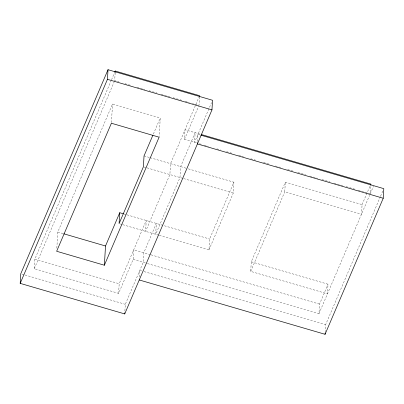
<?xml version="1.0" encoding="UTF-8"?>
<svg xmlns="http://www.w3.org/2000/svg" width="404" height="404" viewBox="0 0 404 404"><rect width="100%" height="100%" fill="white"/><g stroke="black" fill="none" stroke-linecap="round" stroke-linejoin="round"><path stroke-width="0.3" stroke-dasharray="2.02 1.52" d="M150.455 254.677L133.714 249.778L133.138 259.393L118.614 293.365L34.29 268.705L34.86 259.095L111.297 80.33M56.833 248.167L57.792 232.037L112.534 104.005L160.257 117.958L159.151 136.567M111.428 122.614L112.534 104.005M115.16 72.846L114.696 80.659L118.912 81.891M118.614 293.365L119.185 283.749L146.243 220.473L145.597 231.371L169.887 174.553L170.533 163.66L198.854 97.435M124.902 310.929L125.296 304.318L143.238 262.348L143.809 252.732L156.343 223.427L155.697 234.32L179.987 177.507L180.633 166.61L195.132 132.704L194.561 142.314L211.555 102.576M139.425 276.957L139.819 270.347L141.632 270.882M196.374 142.844L184.461 139.365L185.032 129.75L200.566 134.29M199.52 96.904L199.021 105.318L192.395 103.379M197.556 141.526L197.985 134.315L199.793 134.845M159.328 235.386L208.969 249.899L209.615 239.001L233.911 182.189L187.9 168.736M208.969 249.899L233.265 193.087L233.911 182.189M251.283 261.777L328.033 284.219L327.462 293.834L250.712 271.392L251.283 261.777L285.33 182.159L362.08 204.596L361.509 214.211L284.754 191.774L285.33 182.159M147.465 263.585L318.958 313.726L319.529 304.111L328.033 284.219M325.169 332.492L325.634 324.68L380.336 196.748M358.202 190.163L370.281 193.693L370.781 185.284M111.544 79.75L114.524 72.786M34.29 268.705L114.448 81.239M153.374 134.057L160.257 117.958M184.461 139.365L198.526 106.469M250.712 271.392L284.754 191.774M362.08 204.596L370.12 185.79M318.958 313.726L369.549 195.405M370.281 193.693L373.458 186.264M380.583 196.172L382.81 190.961M124.937 83.653L130.957 85.416M136.981 87.178L144.814 89.466M149.031 90.698L156.858 92.986M161.075 94.223L170.71 97.041M173.119 97.743L182.76 100.561M185.168 101.263L189.385 102.5M199.394 143.728L201.808 144.435M204.222 145.142L208.449 146.379M216.903 148.849L220.528 149.909M226.563 151.672L232.603 153.439M238.643 155.207L243.471 156.616M250.717 158.737L255.55 160.151M263.398 162.443L269.438 164.211M275.478 165.973L281.517 167.741M287.552 169.508L293.592 171.271M297.819 172.508L305.666 174.801M309.893 176.038L317.746 178.336M321.973 179.568L329.821 181.866M334.047 183.103L343.713 185.926M346.127 186.633L355.788 189.456M144.031 155.909L149.455 157.494M150.056 157.671L187.294 168.559M143.986 166.983L146.394 167.685M147 167.862L183.012 178.391M183.618 178.568L233.265 193.087M123.957 213.953L126.366 214.66M126.967 214.837L209.615 239.001M120.296 223.973L122.104 224.498M122.705 224.674L158.722 235.209M151.056 254.853L319.529 304.111M57.792 232.037L63.231 233.628M133.138 259.393L146.864 263.408M144.056 271.589L325.634 324.68M34.86 259.095L119.185 283.749M21.978 274.109L24.397 274.816M25.003 274.993L125.296 304.318"/><path stroke-width="0.61" d="M20.2 283.371L20.771 273.755L108.02 69.705L212.539 100.268L211.969 109.883L124.72 313.933L20.2 283.371L107.449 79.32L108.02 69.705M115.196 72.245L115.266 71.043L199.591 95.703L199.52 96.904M104.373 265.221L159.115 137.188L111.393 123.235L56.651 251.268L104.373 265.221L105.515 245.991L119.741 212.721L123.351 213.782M119.741 212.721L119.089 223.619L143.385 166.807L144.031 155.909L152.884 135.209M124.72 313.933L124.796 312.731M197.485 142.728L197.41 143.93L383.229 198.258L325.063 334.295L139.249 279.962M325.063 334.295L325.134 333.093M370.781 185.284L370.852 184.083L201.172 134.466M383.229 198.258L383.8 188.648L201 135.199M114.771 72.205L115.266 71.043M107.449 79.32L211.969 109.883M63.832 233.805L105.515 245.991"/></g></svg>
